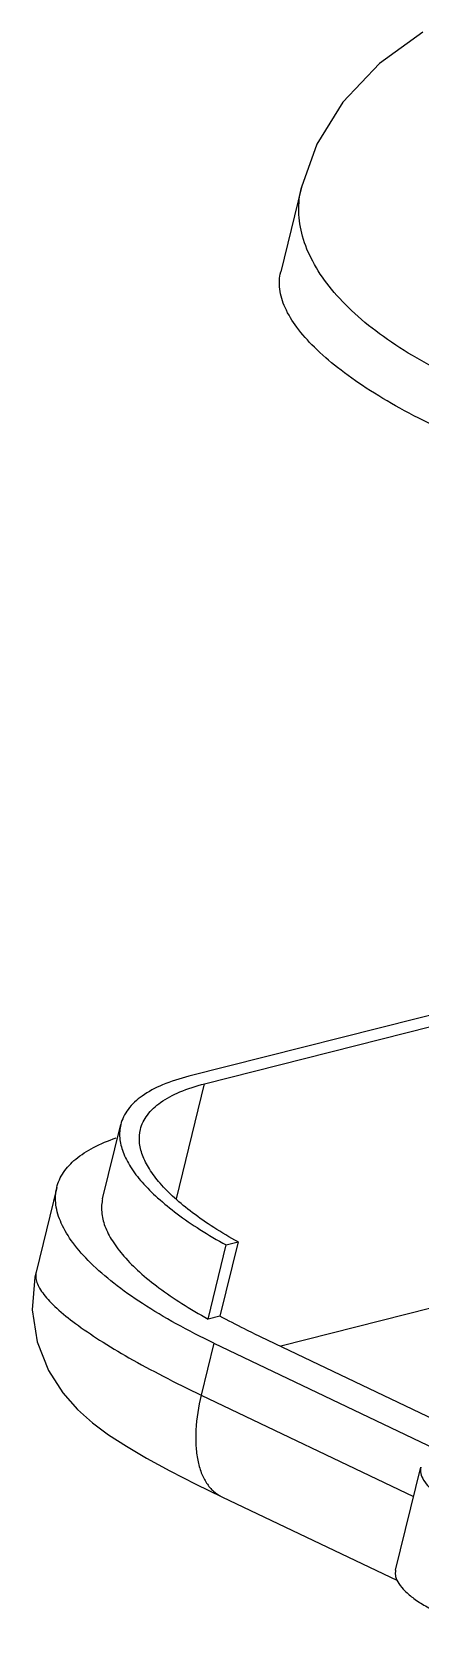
# Model space of a CAD drawing. Header units: millimetres. Extents: x 0 to 297, y 0 to 210.
# Drawn here: x 191 to 199.64, y 49.97 to 85.81 of the extents above; entities that cross this region are included whole.
import ezdxf

# ---------------------------------------------------------------- set-up
doc = ezdxf.new("R2010")
doc.units = ezdxf.units.MM
doc.header["$LTSCALE"] = 16.335
doc.layers.get('0').update_dxf_attribs({"linetype": 'CONTINUOUS'})

msp = doc.modelspace()

# ---------------------------------------------------------------- linework, layer by layer
at = {"color": 7, "linetype": 'Continuous'}
for p, q in [((196.984, 82.355), (196.523, 80.469)), ((218.702, 68.701), (194.48, 62.562)), ((194.831, 62.394), (219.237, 68.58)), ((194.205, 59.83), (194.831, 62.394)), ((192.563, 59.836), (192.966, 61.485)), ((191.543, 60.085), (191.082, 58.199)), ((194.907, 57.156), (195.31, 58.805)), ((195.574, 58.872), (195.171, 57.223)), ((195.31, 58.805), (195.574, 58.872)), ((206.257, 59.017), (196.523, 56.55)), ((195.171, 57.223), (194.907, 57.156)), ((195.913, 56.841), (200.631, 54.589)), ((195.039, 56.619), (194.756, 55.463)), ((195.039, 56.619), (200.116, 54.196)), ((194.756, 55.463), (199.481, 53.208)), ((199.08, 51.567), (199.64, 53.857)), ((195.213, 53.199), (199.12, 51.334))]:
    msp.add_line(p, q, dxfattribs=at)
for points in [[(199.689, 85.807), (198.718, 85.107), (197.906, 84.251), (197.328, 83.315), (196.984, 82.355)], [(191.082, 58.199), (191.057, 58.085), (190.996, 57.363), (191.105, 56.646), (191.357, 56.009), (191.678, 55.51), (192.004, 55.144), (192.34, 54.845), (192.696, 54.58), (193.091, 54.323), (193.541, 54.058), (194.055, 53.778), (194.639, 53.479), (195.213, 53.199)]]:
    msp.add_lwpolyline(points, dxfattribs=at)
for points, knots in [([(200.301, 78.159), (200.014, 78.296), (199.47, 78.583), (198.729, 79.067), (198.102, 79.583), (197.599, 80.123), (197.227, 80.679), (196.992, 81.243), (196.902, 81.808), (196.941, 82.176), (196.983, 82.351)], [0, 0, 0, 0, 0.166311, 0.320456, 0.461535, 0.589346, 0.704603, 0.809159, 0.906177, 1, 1, 1, 1]), ([(200.019, 77.003), (199.734, 77.139), (199.193, 77.415), (198.447, 77.859), (197.808, 78.31), (197.285, 78.761), (196.886, 79.207), (196.616, 79.642), (196.501, 80.007), (196.49, 80.279), (196.508, 80.407), (196.523, 80.469)], [0, 0, 0, 0, 0.182239, 0.349574, 0.500066, 0.632591, 0.746771, 0.843546, 0.925892, 0.963514, 1, 1, 1, 1]), ([(194.48, 62.562), (194.28, 62.511), (193.919, 62.397), (193.453, 62.155), (193.166, 61.896), (193.024, 61.665), (192.981, 61.545), (192.966, 61.485)], [0, 0, 0, 0, 0.317633, 0.583427, 0.804738, 0.904195, 1, 1, 1, 1]), ([(193.403, 61.378), (193.417, 61.435), (193.458, 61.548), (193.592, 61.766), (193.863, 62.011), (194.302, 62.238), (194.643, 62.346), (194.831, 62.394)], [0, 0, 0, 0, 0.095805, 0.195262, 0.416574, 0.682366, 1, 1, 1, 1]), ([(192.966, 61.485), (192.943, 61.389), (192.928, 61.179), (193.009, 60.855), (193.183, 60.522), (193.447, 60.181), (193.797, 59.833), (194.229, 59.483), (194.74, 59.134), (195.112, 58.915), (195.31, 58.805)], [0, 0, 0, 0, 0.078686, 0.164509, 0.262781, 0.376613, 0.507366, 0.655301, 0.819946, 1, 1, 1, 1]), ([(195.574, 58.872), (195.391, 58.975), (195.045, 59.18), (194.572, 59.507), (194.171, 59.834), (193.847, 60.159), (193.603, 60.478), (193.442, 60.79), (193.368, 61.092), (193.381, 61.288), (193.403, 61.378)], [0, 0, 0, 0, 0.179865, 0.34431, 0.492073, 0.62272, 0.736545, 0.834931, 0.920991, 1, 1, 1, 1]), ([(191.543, 60.085), (191.557, 60.144), (191.597, 60.26), (191.723, 60.485), (191.97, 60.745), (192.373, 61), (192.689, 61.129), (192.863, 61.188)], [0, 0, 0, 0, 0.100914, 0.20469, 0.430141, 0.692468, 1, 1, 1, 1]), ([(195.039, 56.619), (194.754, 56.755), (194.213, 57.031), (193.467, 57.475), (192.828, 57.926), (192.305, 58.377), (191.906, 58.823), (191.636, 59.258), (191.521, 59.623), (191.51, 59.895), (191.528, 60.024), (191.543, 60.085)], [0, 0, 0, 0, 0.182239, 0.349574, 0.500066, 0.632591, 0.746771, 0.843546, 0.925892, 0.963514, 1, 1, 1, 1]), ([(192.563, 59.836), (192.54, 59.74), (192.526, 59.53), (192.606, 59.206), (192.78, 58.873), (193.044, 58.531), (193.394, 58.184), (193.827, 57.834), (194.337, 57.485), (194.709, 57.266), (194.907, 57.156)], [0, 0, 0, 0, 0.078684, 0.16451, 0.262788, 0.376616, 0.507381, 0.655311, 0.819926, 1, 1, 1, 1]), ([(191.082, 58.198), (191.074, 58.163), (191.069, 58.085), (191.099, 57.963), (191.161, 57.833), (191.257, 57.694), (191.385, 57.546), (191.614, 57.324), (191.983, 57.029), (192.522, 56.664), (193.174, 56.274), (193.93, 55.867), (194.471, 55.599), (194.756, 55.463)], [0, 0, 0, 0, 0.022856, 0.048542, 0.078631, 0.114076, 0.155406, 0.20289, 0.316586, 0.454885, 0.616388, 0.798979, 1, 1, 1, 1]), ([(195.913, 56.841), (195.849, 56.872), (195.598, 56.993), (195.352, 57.123), (195.171, 57.223)], [0, 0, 0, 0, 0.257524, 1, 1, 1, 1]), ([(194.756, 55.463), (194.694, 55.208), (194.632, 54.83), (194.63, 54.342), (194.668, 54.022), (194.746, 53.741), (194.863, 53.504), (195.018, 53.318), (195.146, 53.231), (195.213, 53.199)], [0, 0, 0, 0, 0.318453, 0.461482, 0.591779, 0.709101, 0.814282, 0.909842, 1, 1, 1, 1]), ([(199.64, 53.857), (199.629, 53.813), (199.631, 53.709), (199.703, 53.555), (199.832, 53.398), (200.017, 53.239), (200.254, 53.08), (200.536, 52.926), (200.858, 52.78), (201.336, 52.598), (201.968, 52.419), (202.611, 52.305), (203.109, 52.263), (203.446, 52.258), (203.748, 52.278), (203.936, 52.31), (204.021, 52.332)], [0, 0, 0, 0, 0.027775, 0.060507, 0.101007, 0.150194, 0.207894, 0.273272, 0.345092, 0.421836, 0.583062, 0.742318, 0.816668, 0.885255, 0.94674, 1, 1, 1, 1]), ([(199.08, 51.567), (199.075, 51.544), (199.069, 51.495), (199.083, 51.39), (199.152, 51.25), (199.294, 51.087), (199.495, 50.921), (199.75, 50.757), (200.055, 50.598), (200.399, 50.449), (200.906, 50.267), (201.566, 50.093), (202.231, 49.992), (202.734, 49.967), (203.066, 49.976), (203.355, 50.012), (203.529, 50.058), (203.606, 50.086)], [0, 0, 0, 0, 0.01379, 0.028329, 0.061841, 0.103668, 0.154662, 0.214495, 0.282166, 0.356239, 0.434978, 0.5986, 0.756898, 0.829188, 0.894592, 0.951827, 1, 1, 1, 1])]:
    msp.add_open_spline(points, degree=3, knots=knots, dxfattribs=at)

doc.saveas('drawing.dxf')
